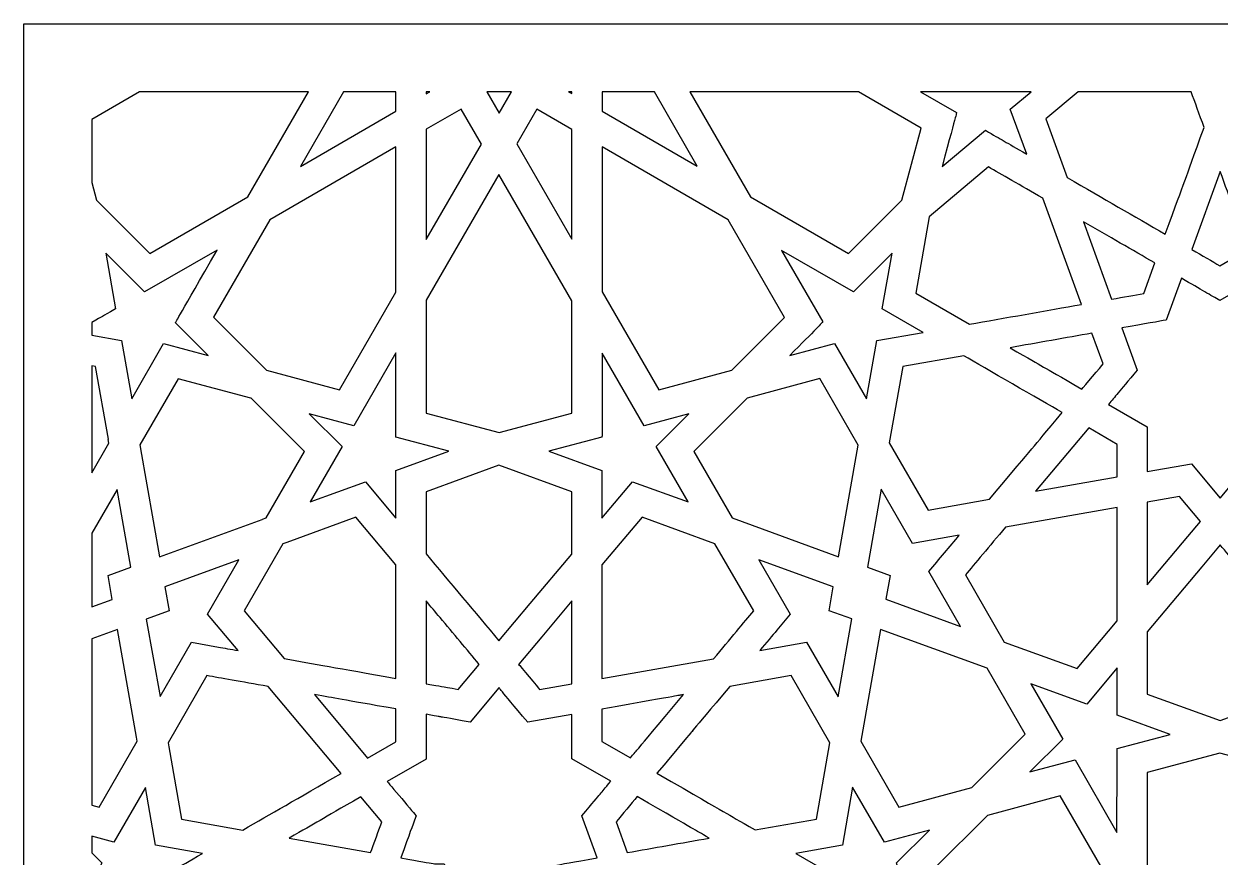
# Model space of a CAD drawing. Header units: millimetres. Extents: x -64 to 64, y -64 to 64.
# Drawn here: x -63.5 to 0, y 19.3 to 63.5 of the extents above; entities that cross this region are included whole.
import ezdxf

# ---------------------------------------------------------------- set-up
doc = ezdxf.new("R2010")
doc.units = ezdxf.units.MM
doc.header["$MEASUREMENT"] = 0
doc.layers.add('layer 1', color=7, linetype='Continuous')

msp = doc.modelspace()

# ---------------------------------------------------------------- linework, layer by layer
at = {"layer": 'layer 1', "color": 250}
for points, knots in [([(-63.5, 63.5), (-63.5, 63.5), (-63.5, -63.5), (-63.5, -63.5), (-63.5, -63.5), (-63.5, -63.5), (63.5, -63.5), (63.5, -63.5), (63.5, -63.5), (63.5, -63.5), (63.5, 63.5), (63.5, 63.5), (63.5, 63.5), (63.5, 63.5), (-63.5, 63.5), (-63.5, 63.5)], [0, 0, 0, 0, 0.2, 0.2, 0.2, 0.2, 0.4, 0.4, 0.4, 0.4, 0.6, 0.6, 0.6, 0.6, 1, 1, 1, 1]), ([(-59.9004, 58.4369), (-59.9004, 58.4369), (-57.3657, 59.9003), (-57.3657, 59.9003), (-57.3657, 59.9003), (-57.3657, 59.9003), (-48.3989, 59.9003), (-48.3989, 59.9003), (-48.3989, 59.9003), (-48.3989, 59.9003), (-51.6166, 54.3267), (-51.6166, 54.3267), (-51.6166, 54.3267), (-51.6166, 54.3267), (-56.8222, 51.3214), (-56.8222, 51.3214), (-56.8222, 51.3214), (-56.8222, 51.3214), (-59.6524, 54.1532), (-59.6524, 54.1532), (-59.6524, 54.1532), (-59.6524, 54.1532), (-59.9004, 55.0781), (-59.9004, 55.0781), (-59.9004, 55.0781), (-59.9004, 55.0781), (-59.9004, 58.4369), (-59.9004, 58.4369)], [0, 0, 0, 0, 0.125, 0.125, 0.125, 0.125, 0.25, 0.25, 0.25, 0.25, 0.375, 0.375, 0.375, 0.375, 0.5, 0.5, 0.5, 0.5, 0.625, 0.625, 0.625, 0.625, 0.75, 0.75, 0.75, 0.75, 1, 1, 1, 1]), ([(-43.7569, 59.9003), (-43.7569, 59.9003), (-43.7569, 58.8641), (-43.7569, 58.8641), (-43.7569, 58.8641), (-43.7569, 58.8641), (-48.8229, 55.9396), (-48.8229, 55.9396), (-48.8229, 55.9396), (-48.8229, 55.9396), (-46.5362, 59.9003), (-46.5362, 59.9003), (-46.5362, 59.9003), (-46.5362, 59.9003), (-43.7569, 59.9003), (-43.7569, 59.9003)], [0, 0, 0, 0, 0.2, 0.2, 0.2, 0.2, 0.4, 0.4, 0.4, 0.4, 0.6, 0.6, 0.6, 0.6, 1, 1, 1, 1]), ([(-41.9613, 59.9003), (-41.9613, 59.9003), (-42.1455, 59.7941), (-42.1455, 59.7941), (-42.1455, 59.7941), (-42.1455, 59.7941), (-42.1455, 59.9003), (-42.1455, 59.9003), (-42.1455, 59.9003), (-42.1455, 59.9003), (-41.9613, 59.9003), (-41.9613, 59.9003)], [0, 0, 0, 0, 0.25, 0.25, 0.25, 0.25, 0.5, 0.5, 0.5, 0.5, 1, 1, 1, 1]), ([(-37.6192, 59.9003), (-37.6192, 59.9003), (-38.2783, 58.759), (-38.2783, 58.759), (-38.2783, 58.759), (-38.2783, 58.759), (-38.9373, 59.9003), (-38.9373, 59.9003), (-38.9373, 59.9003), (-38.9373, 59.9003), (-37.6192, 59.9003), (-37.6192, 59.9003)], [0, 0, 0, 0, 0.25, 0.25, 0.25, 0.25, 0.5, 0.5, 0.5, 0.5, 1, 1, 1, 1]), ([(-34.422, 59.9003), (-34.422, 59.9003), (-34.422, 59.8004), (-34.422, 59.8004), (-34.422, 59.8004), (-34.422, 59.8004), (-34.5954, 59.9003), (-34.5954, 59.9003), (-34.5954, 59.9003), (-34.5954, 59.9003), (-34.422, 59.9003), (-34.422, 59.9003)], [0, 0, 0, 0, 0.25, 0.25, 0.25, 0.25, 0.5, 0.5, 0.5, 0.5, 1, 1, 1, 1]), ([(-30.0426, 59.9003), (-30.0426, 59.9003), (-27.7671, 55.9587), (-27.7671, 55.9587), (-27.7671, 55.9587), (-27.7671, 55.9587), (-32.8107, 58.8705), (-32.8107, 58.8705), (-32.8107, 58.8705), (-32.8107, 58.8705), (-32.8107, 59.9003), (-32.8107, 59.9003), (-32.8107, 59.9003), (-32.8107, 59.9003), (-30.0426, 59.9003), (-30.0426, 59.9003)], [0, 0, 0, 0, 0.2, 0.2, 0.2, 0.2, 0.4, 0.4, 0.4, 0.4, 0.6, 0.6, 0.6, 0.6, 1, 1, 1, 1]), ([(-19.213, 59.9003), (-19.213, 59.9003), (-15.8792, 57.9759), (-15.8792, 57.9759), (-15.8792, 57.9759), (-15.8792, 57.9759), (-16.9044, 54.1532), (-16.9044, 54.1532), (-16.9044, 54.1532), (-16.9044, 54.1532), (-19.7344, 51.3218), (-19.7344, 51.3218), (-19.7344, 51.3218), (-19.7344, 51.3218), (-24.94, 54.3267), (-24.94, 54.3267), (-24.94, 54.3267), (-24.94, 54.3267), (-28.1577, 59.9003), (-28.1577, 59.9003), (-28.1577, 59.9003), (-28.1577, 59.9003), (-19.213, 59.9003), (-19.213, 59.9003)], [0, 0, 0, 0, 0.1428571, 0.1428571, 0.1428571, 0.1428571, 0.2857143, 0.2857143, 0.2857143, 0.2857143, 0.4285714, 0.4285714, 0.4285714, 0.4285714, 0.5714286, 0.5714286, 0.5714286, 0.5714286, 0.7142857, 0.7142857, 0.7142857, 0.7142857, 1, 1, 1, 1]), ([(-10.0464, 59.9003), (-10.0464, 59.9003), (-11.152, 58.9725), (-11.152, 58.9725), (-11.152, 58.9725), (-11.152, 58.9725), (-10.2842, 56.5887), (-10.2842, 56.5887), (-10.2842, 56.5887), (-11.4554, 57.2643), (-11.5739, 57.3334), (-12.4777, 57.8549), (-12.4777, 57.8549), (-12.4777, 57.8549), (-14.7694, 55.9329), (-14.7694, 55.9329), (-14.7694, 55.9329), (-13.9347, 59.0441), (-14.0183, 58.7357), (-14.0032, 58.7922), (-14.0032, 58.7922), (-14.0032, 58.7922), (-15.9226, 59.9003), (-15.9226, 59.9003), (-15.9226, 59.9003), (-15.9226, 59.9003), (-10.0464, 59.9003), (-10.0464, 59.9003)], [0, 0, 0, 0, 0.125, 0.125, 0.125, 0.125, 0.25, 0.25, 0.25, 0.25, 0.375, 0.375, 0.375, 0.375, 0.5, 0.5, 0.5, 0.5, 0.625, 0.625, 0.625, 0.625, 0.75, 0.75, 0.75, 0.75, 1, 1, 1, 1]), ([(-1.5554, 59.9003), (-1.3525, 59.3429), (-1.119, 58.7029), (-0.8657, 58.008), (-0.8657, 58.008), (-2.0348, 54.7945), (-1.754, 55.566), (-2.9273, 52.3427), (-2.9273, 52.3427), (-2.9273, 52.3427), (-2.9273, 52.3427), (-2.9273, 52.3427), (-2.9273, 52.3427), (-2.9273, 52.3427), (-2.9277, 52.342), (-2.9277, 52.342), (-2.9277, 52.342), (-4.6246, 53.3217), (-6.1602, 54.2082), (-8.1291, 55.3455), (-8.1291, 55.3455), (-8.1291, 55.3455), (-8.1291, 55.3459), (-8.1291, 55.3459), (-8.1291, 55.3459), (-8.1291, 55.3459), (-9.2657, 58.4673), (-9.2657, 58.4673), (-9.2657, 58.4673), (-9.2657, 58.4673), (-7.5579, 59.9003), (-7.5579, 59.9003), (-7.5579, 59.9003), (-7.5579, 59.9003), (-1.5554, 59.9003), (-1.5554, 59.9003)], [0, 0, 0, 0, 0.1, 0.1, 0.1, 0.1, 0.2, 0.2, 0.2, 0.2, 0.3, 0.3, 0.3, 0.3, 0.4, 0.4, 0.4, 0.4, 0.5, 0.5, 0.5, 0.5, 0.6, 0.6, 0.6, 0.6, 0.7, 0.7, 0.7, 0.7, 0.8, 0.8, 0.8, 0.8, 1, 1, 1, 1]), ([(-39.2209, 57.1264), (-39.2209, 57.1264), (-42.1455, 52.0605), (-42.1455, 52.0605), (-42.1455, 52.0605), (-42.1455, 52.0605), (-42.1455, 57.9078), (-42.1455, 57.9078), (-42.1455, 57.9078), (-42.1455, 57.9078), (-40.2903, 58.9781), (-40.2903, 58.9781), (-40.2903, 58.9781), (-40.2903, 58.9781), (-39.2209, 57.1264), (-39.2209, 57.1264)], [0, 0, 0, 0, 0.2, 0.2, 0.2, 0.2, 0.4, 0.4, 0.4, 0.4, 0.6, 0.6, 0.6, 0.6, 1, 1, 1, 1]), ([(-36.2887, 58.9781), (-36.2887, 58.9781), (-34.422, 57.9011), (-34.422, 57.9011), (-34.422, 57.9011), (-34.422, 57.9011), (-34.422, 52.0795), (-34.422, 52.0795), (-34.422, 52.0795), (-34.422, 52.0795), (-37.3469, 57.1458), (-37.3469, 57.1458), (-37.3469, 57.1458), (-37.3469, 57.1458), (-36.2887, 58.9781), (-36.2887, 58.9781)], [0, 0, 0, 0, 0.2, 0.2, 0.2, 0.2, 0.4, 0.4, 0.4, 0.4, 0.6, 0.6, 0.6, 0.6, 1, 1, 1, 1]), ([(-43.7569, 49.2693), (-43.7569, 49.2693), (-46.7513, 44.0824), (-46.7513, 44.0824), (-46.7513, 44.0824), (-46.7513, 44.0824), (-50.6185, 45.1192), (-50.6185, 45.1192), (-50.6185, 45.1192), (-50.6185, 45.1192), (-53.441, 47.9404), (-53.441, 47.9404), (-53.441, 47.9404), (-53.441, 47.9404), (-50.4566, 53.1096), (-50.4566, 53.1096), (-50.4566, 53.1096), (-50.4566, 53.1096), (-43.7569, 56.9775), (-43.7569, 56.9775), (-43.7569, 56.9775), (-43.7569, 56.9775), (-43.7569, 49.2693), (-43.7569, 49.2693)], [0, 0, 0, 0, 0.1428571, 0.1428571, 0.1428571, 0.1428571, 0.2857143, 0.2857143, 0.2857143, 0.2857143, 0.4285714, 0.4285714, 0.4285714, 0.4285714, 0.5714286, 0.5714286, 0.5714286, 0.5714286, 0.7142857, 0.7142857, 0.7142857, 0.7142857, 1, 1, 1, 1]), ([(-23.1299, 47.9263), (-23.1299, 47.9263), (-25.938, 45.1192), (-25.938, 45.1192), (-25.938, 45.1192), (-25.938, 45.1192), (-29.8052, 44.0824), (-29.8052, 44.0824), (-29.8052, 44.0824), (-29.8052, 44.0824), (-32.8107, 49.2883), (-32.8107, 49.2883), (-32.8107, 49.2883), (-32.8107, 49.2883), (-32.8107, 56.9708), (-32.8107, 56.9708), (-32.8107, 56.9708), (-32.8107, 56.9708), (-26.1225, 53.1096), (-26.1225, 53.1096), (-26.1225, 53.1096), (-26.1225, 53.1096), (-23.1299, 47.9263), (-23.1299, 47.9263)], [0, 0, 0, 0, 0.1428571, 0.1428571, 0.1428571, 0.1428571, 0.2857143, 0.2857143, 0.2857143, 0.2857143, 0.4285714, 0.4285714, 0.4285714, 0.4285714, 0.5714286, 0.5714286, 0.5714286, 0.5714286, 0.7142857, 0.7142857, 0.7142857, 0.7142857, 1, 1, 1, 1]), ([(-13.3227, 47.5657), (-13.3227, 47.5657), (-13.323, 47.5657), (-13.323, 47.5657), (-13.323, 47.5657), (-13.323, 47.5657), (-16.1752, 49.2118), (-16.1752, 49.2118), (-16.1752, 49.2118), (-16.1752, 49.2118), (-15.4608, 53.2649), (-15.4608, 53.2649), (-15.4608, 53.2649), (-15.4608, 53.2649), (-12.3077, 55.9096), (-12.3077, 55.9096), (-12.3077, 55.9096), (-11.6445, 55.5265), (-10.62, 54.9353), (-9.4333, 54.2509), (-9.4333, 54.2509), (-9.4333, 54.2509), (-7.3812, 48.6131), (-7.3812, 48.6131), (-7.3812, 48.6131), (-9.156, 48.2992), (-11.5715, 47.8741), (-13.3227, 47.5657)], [0, 0, 0, 0, 0.125, 0.125, 0.125, 0.125, 0.25, 0.25, 0.25, 0.25, 0.375, 0.375, 0.375, 0.375, 0.5, 0.5, 0.5, 0.5, 0.625, 0.625, 0.625, 0.625, 0.75, 0.75, 0.75, 0.75, 1, 1, 1, 1]), ([(-42.1455, 48.8336), (-42.1455, 48.8336), (-38.2895, 55.5131), (-38.2895, 55.5131), (-38.2895, 55.5131), (-38.2895, 55.5131), (-34.422, 48.8139), (-34.422, 48.8139), (-34.422, 48.8139), (-34.422, 48.8139), (-34.422, 42.8456), (-34.422, 42.8456), (-34.422, 42.8456), (-34.422, 42.8456), (-38.2783, 41.813), (-38.2783, 41.813), (-38.2783, 41.813), (-38.2783, 41.813), (-42.1455, 42.8484), (-42.1455, 42.8484), (-42.1455, 42.8484), (-42.1455, 42.8484), (-42.1455, 48.8336), (-42.1455, 48.8336)], [0, 0, 0, 0, 0.1428571, 0.1428571, 0.1428571, 0.1428571, 0.2857143, 0.2857143, 0.2857143, 0.2857143, 0.4285714, 0.4285714, 0.4285714, 0.4285714, 0.5714286, 0.5714286, 0.5714286, 0.5714286, 0.7142857, 0.7142857, 0.7142857, 0.7142857, 1, 1, 1, 1]), ([(-1.5208, 51.5295), (-1.5208, 51.5295), (-0.0145, 55.6683), (-0.0145, 55.6683), (-0.0145, 55.6683), (0.5101, 54.2262), (0.9553, 53.0038), (1.488, 51.5401), (1.488, 51.5401), (1.488, 51.5401), (-0.0265, 50.6663), (-0.0265, 50.6663), (-0.0265, 50.6663), (-0.4516, 50.9118), (-0.9585, 51.2046), (-1.5208, 51.5295)], [0, 0, 0, 0, 0.2, 0.2, 0.2, 0.2, 0.4, 0.4, 0.4, 0.4, 0.6, 0.6, 0.6, 0.6, 1, 1, 1, 1]), ([(-4.0718, 49.1963), (-4.5572, 49.1105), (-5.1371, 49.0082), (-5.781, 48.8954), (-5.781, 48.8954), (-5.781, 48.8954), (-5.7813, 48.8961), (-5.7813, 48.8961), (-5.7813, 48.8961), (-5.7813, 48.8961), (-5.7813, 48.8961), (-5.7813, 48.8961), (-5.7813, 48.8961), (-5.7813, 48.8961), (-7.2775, 53.0059), (-7.2775, 53.0059), (-7.2775, 53.0059), (-5.9006, 52.2111), (-4.6881, 51.5108), (-3.483, 50.8152), (-3.483, 50.8152), (-3.483, 50.8152), (-4.0718, 49.1963), (-4.0718, 49.1963)], [0, 0, 0, 0, 0.1428571, 0.1428571, 0.1428571, 0.1428571, 0.2857143, 0.2857143, 0.2857143, 0.2857143, 0.4285714, 0.4285714, 0.4285714, 0.4285714, 0.5714286, 0.5714286, 0.5714286, 0.5714286, 0.7142857, 0.7142857, 0.7142857, 0.7142857, 1, 1, 1, 1]), ([(-59.9004, 47.6546), (-59.2323, 48.0402), (-59.4851, 47.8945), (-58.6336, 48.3866), (-58.6336, 48.3866), (-58.6336, 48.3866), (-59.1527, 51.333), (-59.1527, 51.333), (-59.1527, 51.333), (-59.1527, 51.333), (-57.0969, 49.276), (-57.0969, 49.276), (-57.0969, 49.276), (-57.0969, 49.276), (-53.2504, 51.4967), (-53.2504, 51.4967), (-53.2504, 51.4967), (-55.207, 48.0956), (-55.4495, 47.6606), (-55.4612, 47.6402), (-55.4612, 47.6402), (-55.4612, 47.6402), (-53.7229, 45.9031), (-53.7229, 45.9031), (-53.7229, 45.9031), (-53.7229, 45.9031), (-56.0856, 46.5367), (-56.0856, 46.5367), (-56.0856, 46.5367), (-56.0856, 46.5367), (-57.7734, 43.6136), (-57.7734, 43.6136), (-57.7734, 43.6136), (-57.7734, 43.6136), (-58.3182, 46.6979), (-58.3182, 46.6979), (-58.3182, 46.6979), (-58.3182, 46.6979), (-59.9004, 46.9769), (-59.9004, 46.9769), (-59.9004, 46.9769), (-59.9004, 46.9769), (-59.9004, 47.6546), (-59.9004, 47.6546)], [0, 0, 0, 0, 0.0833333, 0.0833333, 0.0833333, 0.0833333, 0.1666667, 0.1666667, 0.1666667, 0.1666667, 0.25, 0.25, 0.25, 0.25, 0.3333333, 0.3333333, 0.3333333, 0.3333333, 0.4166667, 0.4166667, 0.4166667, 0.4166667, 0.5, 0.5, 0.5, 0.5, 0.5833333, 0.5833333, 0.5833333, 0.5833333, 0.6666667, 0.6666667, 0.6666667, 0.6666667, 0.75, 0.75, 0.75, 0.75, 0.8333333, 0.8333333, 0.8333333, 0.8333333, 1, 1, 1, 1]), ([(-15.7738, 47.1329), (-15.7738, 47.1329), (-18.2383, 46.6983), (-18.2383, 46.6983), (-18.2383, 46.6983), (-18.2383, 46.6983), (-18.7854, 43.6009), (-18.7854, 43.6009), (-18.7854, 43.6009), (-18.7854, 43.6009), (-20.4819, 46.5395), (-20.4819, 46.5395), (-20.4819, 46.5395), (-20.4819, 46.5395), (-22.8565, 45.9027), (-22.8565, 45.9027), (-22.8565, 45.9027), (-21.5096, 47.2592), (-21.1067, 47.6857), (-21.1063, 47.686), (-21.1063, 47.686), (-21.1063, 47.686), (-23.295, 51.4773), (-23.295, 51.4773), (-23.295, 51.4773), (-23.295, 51.4773), (-19.4818, 49.276), (-19.4818, 49.276), (-19.4818, 49.276), (-19.4818, 49.276), (-17.4258, 51.3334), (-17.4258, 51.3334), (-17.4258, 51.3334), (-17.4258, 51.3334), (-17.9451, 48.3859), (-17.9451, 48.3859), (-17.9451, 48.3859), (-17.9451, 48.3859), (-15.7738, 47.1329), (-15.7738, 47.1329)], [0, 0, 0, 0, 0.0909091, 0.0909091, 0.0909091, 0.0909091, 0.1818182, 0.1818182, 0.1818182, 0.1818182, 0.2727273, 0.2727273, 0.2727273, 0.2727273, 0.3636364, 0.3636364, 0.3636364, 0.3636364, 0.4545455, 0.4545455, 0.4545455, 0.4545455, 0.5454545, 0.5454545, 0.5454545, 0.5454545, 0.6363636, 0.6363636, 0.6363636, 0.6363636, 0.7272727, 0.7272727, 0.7272727, 0.7272727, 0.8181818, 0.8181818, 0.8181818, 0.8181818, 1, 1, 1, 1]), ([(-0.0261, 48.8199), (-0.0261, 48.8199), (2.0433, 50.0137), (2.0433, 50.0137), (2.0433, 50.0137), (2.044, 50.0122), (2.8868, 47.6906), (2.8875, 47.6892), (2.8875, 47.6892), (3.5302, 47.6451), (4.4115, 47.5086), (5.1968, 47.3689), (5.1968, 47.3689), (4.7075, 46.0262), (4.5935, 45.7122), (4.3836, 45.1351), (4.3836, 45.1351), (4.3836, 45.1351), (5.9094, 43.3162), (5.9094, 43.3162), (5.9094, 43.3162), (5.9094, 43.3162), (5.9094, 43.3158), (5.9094, 43.3158), (5.9094, 43.3158), (5.9094, 43.3158), (3.8534, 42.1277), (3.8534, 42.1277), (3.8534, 42.1277), (3.8534, 41.9213), (3.8534, 40.1846), (3.8534, 39.7503), (3.8534, 39.7503), (3.8534, 39.7503), (1.5141, 40.1648), (1.5141, 40.1648), (1.5141, 40.1648), (1.5141, 40.1648), (-0.0155, 38.3431), (-0.0155, 38.3431), (-0.0155, 38.3431), (-0.0155, 38.3431), (-1.5416, 40.1645), (-1.5416, 40.1645), (-1.5416, 40.1645), (-1.5416, 40.1645), (-3.8816, 39.7517), (-3.8816, 39.7517), (-3.8816, 39.7517), (-3.8816, 39.7517), (-3.8816, 42.1139), (-3.8816, 42.1139), (-3.8816, 42.1139), (-3.8816, 42.1139), (-5.9471, 43.3066), (-5.9471, 43.3066), (-5.9471, 43.3066), (-5.5577, 43.772), (-5.4635, 43.8838), (-4.414, 45.1351), (-4.414, 45.1351), (-4.414, 45.1351), (-5.2261, 47.3685), (-5.2261, 47.3685), (-5.2261, 47.3685), (-3.9949, 47.5844), (-3.2364, 47.7195), (-2.8836, 47.782), (-2.8836, 47.782), (-2.8836, 47.782), (-2.0761, 50.0027), (-2.0761, 50.0027), (-2.0761, 50.0027), (-0.992, 49.3762), (-0.5253, 49.1074), (-0.0261, 48.8199)], [0, 0, 0, 0, 0.05, 0.05, 0.05, 0.05, 0.1, 0.1, 0.1, 0.1, 0.15, 0.15, 0.15, 0.15, 0.2, 0.2, 0.2, 0.2, 0.25, 0.25, 0.25, 0.25, 0.3, 0.3, 0.3, 0.3, 0.35, 0.35, 0.35, 0.35, 0.4, 0.4, 0.4, 0.4, 0.45, 0.45, 0.45, 0.45, 0.5, 0.5, 0.5, 0.5, 0.55, 0.55, 0.55, 0.55, 0.6, 0.6, 0.6, 0.6, 0.65, 0.65, 0.65, 0.65, 0.7, 0.7, 0.7, 0.7, 0.75, 0.75, 0.75, 0.75, 0.8, 0.8, 0.8, 0.8, 0.85, 0.85, 0.85, 0.85, 0.9, 0.9, 0.9, 0.9, 1, 1, 1, 1]), ([(-6.8259, 47.0863), (-6.8259, 47.0863), (-6.2329, 45.4558), (-6.2329, 45.4558), (-6.2329, 45.4558), (-6.3105, 45.3648), (-7.2644, 44.2253), (-7.3537, 44.1187), (-7.3537, 44.1187), (-9.8404, 45.5545), (-9.0219, 45.0818), (-11.1672, 46.3208), (-11.1672, 46.3208), (-9.7049, 46.5783), (-8.1862, 46.8461), (-6.8259, 47.0863)], [0, 0, 0, 0, 0.2, 0.2, 0.2, 0.2, 0.4, 0.4, 0.4, 0.4, 0.6, 0.6, 0.6, 0.6, 1, 1, 1, 1]), ([(-40.9423, 40.8213), (-40.9423, 40.8213), (-43.7578, 39.7958), (-43.7578, 39.7958), (-43.7578, 39.7958), (-43.7578, 39.4829), (-43.7578, 37.5959), (-43.7578, 37.2801), (-43.7578, 37.2801), (-43.7578, 37.2801), (-45.3745, 39.2074), (-45.3745, 39.2074), (-45.3745, 39.2074), (-45.3745, 39.2074), (-48.3064, 38.1413), (-48.3064, 38.1413), (-48.3064, 38.1413), (-48.3064, 38.1413), (-46.6159, 41.0693), (-46.6159, 41.0693), (-46.6159, 41.0693), (-46.6159, 41.0693), (-48.3541, 42.8071), (-48.3541, 42.8071), (-48.3541, 42.8071), (-48.3541, 42.8071), (-45.9905, 42.1732), (-45.9905, 42.1732), (-45.9905, 42.1732), (-45.9905, 42.1732), (-43.7569, 46.0424), (-43.7569, 46.0424), (-43.7569, 46.0424), (-43.7569, 46.0424), (-43.7569, 41.5752), (-43.7569, 41.5752), (-43.7569, 41.5752), (-43.7569, 41.5752), (-40.9423, 40.8213), (-40.9423, 40.8213)], [0, 0, 0, 0, 0.0909091, 0.0909091, 0.0909091, 0.0909091, 0.1818182, 0.1818182, 0.1818182, 0.1818182, 0.2727273, 0.2727273, 0.2727273, 0.2727273, 0.3636364, 0.3636364, 0.3636364, 0.3636364, 0.4545455, 0.4545455, 0.4545455, 0.4545455, 0.5454545, 0.5454545, 0.5454545, 0.5454545, 0.6363636, 0.6363636, 0.6363636, 0.6363636, 0.7272727, 0.7272727, 0.7272727, 0.7272727, 0.8181818, 0.8181818, 0.8181818, 0.8181818, 1, 1, 1, 1]), ([(-32.8223, 41.6175), (-32.8223, 41.6175), (-32.8107, 41.6207), (-32.8107, 41.6207), (-32.8107, 41.6207), (-32.8107, 41.6207), (-32.8107, 46.023), (-32.8107, 46.023), (-32.8107, 46.023), (-32.8107, 46.023), (-30.588, 42.1732), (-30.588, 42.1732), (-30.588, 42.1732), (-30.588, 42.1732), (-28.2134, 42.8099), (-28.2134, 42.8099), (-28.2134, 42.8099), (-28.2134, 42.8099), (-29.9518, 41.0722), (-29.9518, 41.0722), (-29.9518, 41.0722), (-29.9518, 41.0722), (-28.2564, 38.1353), (-28.2564, 38.1353), (-28.2564, 38.1353), (-28.2564, 38.1353), (-31.2041, 39.2074), (-31.2041, 39.2074), (-31.2041, 39.2074), (-31.2041, 39.2074), (-32.8229, 37.278), (-32.8229, 37.278), (-32.8229, 37.278), (-32.8229, 37.278), (-32.8229, 39.7962), (-32.8229, 39.7962), (-32.8229, 39.7962), (-32.8229, 39.7962), (-35.6376, 40.8213), (-35.6376, 40.8213), (-35.6376, 40.8213), (-35.6376, 40.8213), (-32.8223, 41.5752), (-32.8223, 41.5752), (-32.8223, 41.5752), (-32.8223, 41.5752), (-32.8223, 41.6175), (-32.8223, 41.6175)], [0, 0, 0, 0, 0.0769231, 0.0769231, 0.0769231, 0.0769231, 0.1538462, 0.1538462, 0.1538462, 0.1538462, 0.2307692, 0.2307692, 0.2307692, 0.2307692, 0.3076923, 0.3076923, 0.3076923, 0.3076923, 0.3846154, 0.3846154, 0.3846154, 0.3846154, 0.4615385, 0.4615385, 0.4615385, 0.4615385, 0.5384615, 0.5384615, 0.5384615, 0.5384615, 0.6153846, 0.6153846, 0.6153846, 0.6153846, 0.6923077, 0.6923077, 0.6923077, 0.6923077, 0.7692308, 0.7692308, 0.7692308, 0.7692308, 0.8461538, 0.8461538, 0.8461538, 0.8461538, 1, 1, 1, 1]), ([(-12.2608, 38.2736), (-12.2608, 38.2736), (-15.5138, 37.6996), (-15.5138, 37.6996), (-15.5138, 37.6996), (-15.5138, 37.6996), (-17.5736, 41.2637), (-17.5736, 41.2637), (-17.5736, 41.2637), (-17.5736, 41.2637), (-16.8578, 45.3171), (-16.8578, 45.3171), (-16.8578, 45.3171), (-16.8578, 45.3171), (-13.6183, 45.889), (-13.6183, 45.889), (-13.6183, 45.889), (-12.4975, 45.2416), (-9.5956, 43.5659), (-8.3972, 42.8738), (-8.3972, 42.8738), (-10.2471, 40.671), (-9.5772, 41.4687), (-12.2608, 38.2736)], [0, 0, 0, 0, 0.1428571, 0.1428571, 0.1428571, 0.1428571, 0.2857143, 0.2857143, 0.2857143, 0.2857143, 0.4285714, 0.4285714, 0.4285714, 0.4285714, 0.5714286, 0.5714286, 0.5714286, 0.5714286, 0.7142857, 0.7142857, 0.7142857, 0.7142857, 1, 1, 1, 1]), ([(-59.9004, 45.3524), (-59.9004, 45.3524), (-59.6988, 45.3168), (-59.6988, 45.3168), (-59.6988, 45.3168), (-59.6988, 45.3168), (-59.0174, 41.4588), (-59.0174, 41.4588), (-59.0174, 41.4588), (-59.0174, 41.4588), (-59.0238, 41.4475), (-59.0238, 41.4475), (-59.0238, 41.4475), (-59.0238, 41.4475), (-58.9896, 41.2524), (-58.9896, 41.2524), (-58.9896, 41.2524), (-58.9896, 41.2524), (-59.9004, 39.6762), (-59.9004, 39.6762), (-59.9004, 39.6762), (-59.9004, 39.6762), (-59.9004, 45.3524), (-59.9004, 45.3524)], [0, 0, 0, 0, 0.1428571, 0.1428571, 0.1428571, 0.1428571, 0.2857143, 0.2857143, 0.2857143, 0.2857143, 0.4285714, 0.4285714, 0.4285714, 0.4285714, 0.5714286, 0.5714286, 0.5714286, 0.5714286, 0.7142857, 0.7142857, 0.7142857, 0.7142857, 1, 1, 1, 1]), ([(-57.3406, 41.1632), (-57.3406, 41.1632), (-55.314, 44.6737), (-55.314, 44.6737), (-55.314, 44.6737), (-55.314, 44.6737), (-51.4581, 43.6397), (-51.4581, 43.6397), (-51.4581, 43.6397), (-51.4581, 43.6397), (-51.458, 43.6393), (-51.458, 43.6393), (-51.458, 43.6393), (-51.458, 43.6393), (-51.4466, 43.6365), (-51.4466, 43.6365), (-51.4466, 43.6365), (-51.4466, 43.6365), (-48.6152, 40.8062), (-48.6152, 40.8062), (-48.6152, 40.8062), (-48.6152, 40.8062), (-50.6446, 37.2911), (-50.6446, 37.2911), (-50.6446, 37.2911), (-50.6446, 37.2911), (-50.8445, 37.2184), (-50.8445, 37.2184), (-50.8445, 37.2184), (-50.8445, 37.2184), (-50.8484, 37.2114), (-50.8484, 37.2114), (-50.8484, 37.2114), (-50.8484, 37.2114), (-56.3029, 35.2256), (-56.3029, 35.2256), (-56.3029, 35.2256), (-56.3029, 35.2256), (-57.3127, 40.9568), (-57.3127, 40.9568), (-57.3127, 40.9568), (-57.3127, 40.9568), (-57.3061, 40.9681), (-57.3061, 40.9681), (-57.3061, 40.9681), (-57.3061, 40.9681), (-57.3406, 41.1632), (-57.3406, 41.1632)], [0, 0, 0, 0, 0.0769231, 0.0769231, 0.0769231, 0.0769231, 0.1538462, 0.1538462, 0.1538462, 0.1538462, 0.2307692, 0.2307692, 0.2307692, 0.2307692, 0.3076923, 0.3076923, 0.3076923, 0.3076923, 0.3846154, 0.3846154, 0.3846154, 0.3846154, 0.4615385, 0.4615385, 0.4615385, 0.4615385, 0.5384615, 0.5384615, 0.5384615, 0.5384615, 0.6153846, 0.6153846, 0.6153846, 0.6153846, 0.6923077, 0.6923077, 0.6923077, 0.6923077, 0.7692308, 0.7692308, 0.7692308, 0.7692308, 0.8461538, 0.8461538, 0.8461538, 0.8461538, 1, 1, 1, 1]), ([(-20.265, 35.2287), (-20.265, 35.2287), (-25.9193, 37.2872), (-25.9193, 37.2872), (-25.9193, 37.2872), (-25.9193, 37.2872), (-27.9523, 40.809), (-27.9523, 40.809), (-27.9523, 40.809), (-27.9523, 40.809), (-25.121, 43.6393), (-25.121, 43.6393), (-25.121, 43.6393), (-25.121, 43.6393), (-21.2538, 44.6761), (-21.2538, 44.6761), (-21.2538, 44.6761), (-21.2538, 44.6761), (-19.2207, 41.1547), (-19.2207, 41.1547), (-19.2207, 41.1547), (-19.2207, 41.1547), (-20.265, 35.2287), (-20.265, 35.2287)], [0, 0, 0, 0, 0.1428571, 0.1428571, 0.1428571, 0.1428571, 0.2857143, 0.2857143, 0.2857143, 0.2857143, 0.4285714, 0.4285714, 0.4285714, 0.4285714, 0.5714286, 0.5714286, 0.5714286, 0.5714286, 0.7142857, 0.7142857, 0.7142857, 0.7142857, 1, 1, 1, 1]), ([(-5.4815, 39.4695), (-5.4815, 39.4695), (-9.8079, 38.7064), (-9.8079, 38.7064), (-9.8079, 38.7064), (-9.8079, 38.7064), (-6.9899, 42.0613), (-6.9899, 42.0613), (-6.9899, 42.0613), (-6.9899, 42.0613), (-6.9889, 42.0606), (-6.9889, 42.0606), (-6.9889, 42.0606), (-6.9889, 42.0606), (-6.9889, 42.0606), (-6.9889, 42.0606), (-6.9889, 42.0606), (-6.9889, 42.0606), (-5.4815, 41.19), (-5.4815, 41.19), (-5.4815, 41.19), (-5.4815, 41.19), (-5.4815, 39.4695), (-5.4815, 39.4695)], [0, 0, 0, 0, 0.1428571, 0.1428571, 0.1428571, 0.1428571, 0.2857143, 0.2857143, 0.2857143, 0.2857143, 0.4285714, 0.4285714, 0.4285714, 0.4285714, 0.5714286, 0.5714286, 0.5714286, 0.5714286, 0.7142857, 0.7142857, 0.7142857, 0.7142857, 1, 1, 1, 1]), ([(-36.6324, 32.7367), (-36.6324, 32.7367), (-38.2889, 30.7615), (-38.2889, 30.7615), (-38.2889, 30.7615), (-39.5252, 32.2333), (-40.932, 33.9115), (-42.158, 35.3734), (-42.158, 35.3734), (-42.158, 35.3734), (-42.158, 38.6761), (-42.158, 38.6761), (-42.158, 38.6761), (-42.158, 38.6761), (-38.2904, 40.0847), (-38.2904, 40.0847), (-38.2904, 40.0847), (-38.2904, 40.0847), (-34.4229, 38.6761), (-34.4229, 38.6761), (-34.4229, 38.6761), (-34.4229, 38.6761), (-34.4229, 35.3716), (-34.4229, 35.3716), (-34.4229, 35.3716), (-34.4229, 35.3716), (-36.6324, 32.7367), (-36.6324, 32.7367)], [0, 0, 0, 0, 0.125, 0.125, 0.125, 0.125, 0.25, 0.25, 0.25, 0.25, 0.375, 0.375, 0.375, 0.375, 0.5, 0.5, 0.5, 0.5, 0.625, 0.625, 0.625, 0.625, 0.75, 0.75, 0.75, 0.75, 1, 1, 1, 1]), ([(-59.9004, 36.479), (-59.9004, 36.479), (-58.5577, 38.8024), (-58.5577, 38.8024), (-58.5577, 38.8024), (-58.5577, 38.8024), (-57.8294, 34.6703), (-57.8294, 34.6703), (-57.8294, 34.6703), (-57.8294, 34.6703), (-59.0367, 34.2311), (-59.0367, 34.2311), (-59.0367, 34.2311), (-59.0367, 34.2311), (-58.8134, 32.9657), (-58.8134, 32.9657), (-58.8134, 32.9657), (-58.8134, 32.9657), (-59.9004, 32.5702), (-59.9004, 32.5702), (-59.9004, 32.5702), (-59.9004, 32.5702), (-59.9004, 36.479), (-59.9004, 36.479)], [0, 0, 0, 0, 0.1428571, 0.1428571, 0.1428571, 0.1428571, 0.2857143, 0.2857143, 0.2857143, 0.2857143, 0.4285714, 0.4285714, 0.4285714, 0.4285714, 0.5714286, 0.5714286, 0.5714286, 0.5714286, 0.7142857, 0.7142857, 0.7142857, 0.7142857, 1, 1, 1, 1]), ([(-16.3385, 35.9294), (-16.3385, 35.9294), (-13.8589, 36.3672), (-13.8589, 36.3672), (-13.8589, 36.3672), (-14.3549, 35.7755), (-14.9229, 35.0982), (-15.4771, 34.4385), (-15.4771, 34.4385), (-15.4771, 34.4385), (-13.8, 31.5299), (-13.8, 31.5299), (-13.8, 31.5299), (-13.8, 31.5299), (-17.7542, 32.9688), (-17.7542, 32.9688), (-17.7542, 32.9688), (-17.7542, 32.9688), (-17.5309, 34.2339), (-17.5309, 34.2339), (-17.5309, 34.2339), (-17.5309, 34.2339), (-18.7385, 34.6731), (-18.7385, 34.6731), (-18.7385, 34.6731), (-18.7385, 34.6731), (-18.0079, 38.8183), (-18.0079, 38.8183), (-18.0079, 38.8183), (-18.0079, 38.8183), (-16.3385, 35.9294), (-16.3385, 35.9294)], [0, 0, 0, 0, 0.1111111, 0.1111111, 0.1111111, 0.1111111, 0.2222222, 0.2222222, 0.2222222, 0.2222222, 0.3333333, 0.3333333, 0.3333333, 0.3333333, 0.4444444, 0.4444444, 0.4444444, 0.4444444, 0.5555556, 0.5555556, 0.5555556, 0.5555556, 0.6666667, 0.6666667, 0.6666667, 0.6666667, 0.7777778, 0.7777778, 0.7777778, 0.7777778, 1, 1, 1, 1]), ([(-1.0608, 37.0978), (-1.0608, 37.0978), (-1.7237, 36.3072), (-1.7237, 36.3072), (-1.7237, 36.3072), (-1.7237, 36.3072), (-3.8816, 33.734), (-3.8816, 33.734), (-3.8816, 33.734), (-3.8816, 33.734), (-3.8816, 38.1272), (-3.8816, 38.1272), (-3.8816, 38.1272), (-3.8816, 38.1272), (-2.1742, 38.4281), (-2.1742, 38.4281), (-2.1742, 38.4281), (-2.1742, 38.4281), (-1.0604, 37.0988), (-1.0604, 37.0988), (-1.0604, 37.0988), (-1.0604, 37.0988), (-1.0612, 37.0985), (-1.0612, 37.0985), (-1.0612, 37.0985), (-1.0612, 37.0985), (-1.0608, 37.0978), (-1.0608, 37.0978)], [0, 0, 0, 0, 0.125, 0.125, 0.125, 0.125, 0.25, 0.25, 0.25, 0.25, 0.375, 0.375, 0.375, 0.375, 0.5, 0.5, 0.5, 0.5, 0.625, 0.625, 0.625, 0.625, 0.75, 0.75, 0.75, 0.75, 1, 1, 1, 1]), ([(-11.4755, 30.7012), (-11.4755, 30.7012), (-13.5318, 34.2674), (-13.5318, 34.2674), (-13.5318, 34.2674), (-13.0415, 34.8516), (-12.2851, 35.7533), (-11.4088, 36.7993), (-11.4088, 36.7993), (-11.4088, 36.7993), (-5.4815, 37.8449), (-5.4815, 37.8449), (-5.4815, 37.8449), (-5.4815, 37.8449), (-5.4815, 31.8266), (-5.4815, 31.8266), (-5.4815, 31.8266), (-5.4815, 31.8266), (-7.6062, 29.2943), (-7.6062, 29.2943), (-7.6062, 29.2943), (-7.6062, 29.2943), (-11.4755, 30.7012), (-11.4755, 30.7012)], [0, 0, 0, 0, 0.1428571, 0.1428571, 0.1428571, 0.1428571, 0.2857143, 0.2857143, 0.2857143, 0.2857143, 0.4285714, 0.4285714, 0.4285714, 0.4285714, 0.5714286, 0.5714286, 0.5714286, 0.5714286, 0.7142857, 0.7142857, 0.7142857, 0.7142857, 1, 1, 1, 1]), ([(-43.7578, 28.7729), (-46.8814, 29.3236), (-48.1096, 29.5395), (-49.6831, 29.8182), (-49.6831, 29.8182), (-49.6831, 29.8182), (-51.8061, 32.3483), (-51.8061, 32.3483), (-51.8061, 32.3483), (-51.8061, 32.3483), (-49.7535, 35.9075), (-49.7535, 35.9075), (-49.7535, 35.9075), (-49.7535, 35.9075), (-49.5541, 35.9802), (-49.5541, 35.9802), (-49.5541, 35.9802), (-49.5541, 35.9802), (-49.5502, 35.9869), (-49.5502, 35.9869), (-49.5502, 35.9869), (-49.5502, 35.9869), (-45.8804, 37.3211), (-45.8804, 37.3211), (-45.8804, 37.3211), (-45.8804, 37.3211), (-43.7578, 34.7913), (-43.7578, 34.7913), (-43.7578, 34.7913), (-43.7578, 34.0378), (-43.7578, 29.5261), (-43.7578, 28.7729)], [0, 0, 0, 0, 0.1111111, 0.1111111, 0.1111111, 0.1111111, 0.2222222, 0.2222222, 0.2222222, 0.2222222, 0.3333333, 0.3333333, 0.3333333, 0.3333333, 0.4444444, 0.4444444, 0.4444444, 0.4444444, 0.5555556, 0.5555556, 0.5555556, 0.5555556, 0.6666667, 0.6666667, 0.6666667, 0.6666667, 0.7777778, 0.7777778, 0.7777778, 0.7777778, 1, 1, 1, 1]), ([(-26.8291, 35.9142), (-26.8291, 35.9142), (-24.7728, 32.3483), (-24.7728, 32.3483), (-24.7728, 32.3483), (-25.2631, 31.7638), (-26.0195, 30.8624), (-26.8958, 29.8164), (-26.8958, 29.8164), (-26.8958, 29.8164), (-32.8229, 28.7708), (-32.8229, 28.7708), (-32.8229, 28.7708), (-32.8229, 28.7708), (-32.8229, 34.7895), (-32.8229, 34.7895), (-32.8229, 34.7895), (-32.8229, 34.7895), (-30.6984, 37.3211), (-30.6984, 37.3211), (-30.6984, 37.3211), (-30.6984, 37.3211), (-26.8291, 35.9142), (-26.8291, 35.9142)], [0, 0, 0, 0, 0.1428571, 0.1428571, 0.1428571, 0.1428571, 0.2857143, 0.2857143, 0.2857143, 0.2857143, 0.4285714, 0.4285714, 0.4285714, 0.4285714, 0.5714286, 0.5714286, 0.5714286, 0.5714286, 0.7142857, 0.7142857, 0.7142857, 0.7142857, 1, 1, 1, 1]), ([(-0.9934, 34.6886), (-0.9934, 34.6886), (-0.0155, 35.8542), (-0.0155, 35.8542), (-0.0155, 35.8542), (0.5835, 35.1413), (1.2234, 34.3785), (1.8634, 33.6155), (1.8634, 33.6155), (1.9251, 33.5421), (1.9865, 33.4687), (2.0482, 33.3954), (2.0482, 33.3954), (2.6656, 32.6591), (3.2798, 31.9264), (3.8534, 31.2424), (3.8534, 31.2424), (3.8534, 31.2424), (3.8534, 27.9396), (3.8534, 27.9396), (3.8534, 27.9396), (3.8534, 27.9396), (-0.0141, 26.531), (-0.0141, 26.531), (-0.0141, 26.531), (-0.0141, 26.531), (-3.8816, 27.9396), (-3.8816, 27.9396), (-3.8816, 27.9396), (-3.8816, 27.9396), (-3.8816, 31.2441), (-3.8816, 31.2441), (-3.8816, 31.2441), (-3.8816, 31.2441), (-0.9934, 34.6886), (-0.9934, 34.6886)], [0, 0, 0, 0, 0.1, 0.1, 0.1, 0.1, 0.2, 0.2, 0.2, 0.2, 0.3, 0.3, 0.3, 0.3, 0.4, 0.4, 0.4, 0.4, 0.5, 0.5, 0.5, 0.5, 0.6, 0.6, 0.6, 0.6, 0.7, 0.7, 0.7, 0.7, 0.8, 0.8, 0.8, 0.8, 1, 1, 1, 1]), ([(-55.7972, 32.3607), (-55.7972, 32.3607), (-56.0205, 33.6261), (-56.0205, 33.6261), (-56.0205, 33.6261), (-56.0205, 33.6261), (-52.0911, 35.0566), (-52.0911, 35.0566), (-52.0911, 35.0566), (-52.0911, 35.0566), (-53.7511, 32.1776), (-53.7511, 32.1776), (-53.7511, 32.1776), (-53.7511, 32.1776), (-52.1334, 30.2493), (-52.1334, 30.2493), (-52.1334, 30.2493), (-52.5228, 30.3181), (-52.8753, 30.3802), (-53.1799, 30.4338), (-53.1799, 30.4338), (-53.1799, 30.4338), (-54.6132, 30.686), (-54.6132, 30.686), (-54.6132, 30.686), (-54.6132, 30.686), (-56.2781, 27.8045), (-56.2781, 27.8045), (-56.2781, 27.8045), (-56.2781, 27.8045), (-57.0046, 31.9215), (-57.0046, 31.9215), (-57.0046, 31.9215), (-57.0046, 31.9215), (-55.7972, 32.3607), (-55.7972, 32.3607)], [0, 0, 0, 0, 0.1, 0.1, 0.1, 0.1, 0.2, 0.2, 0.2, 0.2, 0.3, 0.3, 0.3, 0.3, 0.4, 0.4, 0.4, 0.4, 0.5, 0.5, 0.5, 0.5, 0.6, 0.6, 0.6, 0.6, 0.7, 0.7, 0.7, 0.7, 0.8, 0.8, 0.8, 0.8, 1, 1, 1, 1]), ([(-19.5633, 31.9246), (-19.5633, 31.9246), (-20.2925, 27.7904), (-20.2925, 27.7904), (-20.2925, 27.7904), (-20.2925, 27.7904), (-21.9661, 30.6864), (-21.9661, 30.6864), (-21.9661, 30.6864), (-21.9661, 30.6864), (-24.4457, 30.2489), (-24.4457, 30.2489), (-24.4457, 30.2489), (-24.0926, 30.6701), (-23.7843, 31.0374), (-23.543, 31.3249), (-23.543, 31.3249), (-23.543, 31.3249), (-22.8275, 32.1776), (-22.8275, 32.1776), (-22.8275, 32.1776), (-22.8275, 32.1776), (-24.4927, 35.0654), (-24.4927, 35.0654), (-24.4927, 35.0654), (-24.4927, 35.0654), (-20.5472, 33.6289), (-20.5472, 33.6289), (-20.5472, 33.6289), (-20.5472, 33.6289), (-20.7705, 32.3635), (-20.7705, 32.3635), (-20.7705, 32.3635), (-20.7705, 32.3635), (-19.5633, 31.9246), (-19.5633, 31.9246)], [0, 0, 0, 0, 0.1, 0.1, 0.1, 0.1, 0.2, 0.2, 0.2, 0.2, 0.3, 0.3, 0.3, 0.3, 0.4, 0.4, 0.4, 0.4, 0.5, 0.5, 0.5, 0.5, 0.6, 0.6, 0.6, 0.6, 0.7, 0.7, 0.7, 0.7, 0.8, 0.8, 0.8, 0.8, 1, 1, 1, 1]), ([(-41.4183, 32.0015), (-40.7051, 31.151), (-39.9912, 30.3004), (-39.3331, 29.5169), (-39.3331, 29.5169), (-39.3331, 29.5169), (-40.4496, 28.1877), (-40.4496, 28.1877), (-40.4496, 28.1877), (-41.4675, 28.3679), (-41.2259, 28.3249), (-42.158, 28.49), (-42.158, 28.49), (-42.158, 29.0417), (-42.158, 32.3391), (-42.158, 32.8835), (-42.158, 32.8835), (-41.9128, 32.591), (-41.6661, 32.2968), (-41.4183, 32.0015)], [0, 0, 0, 0, 0.1666667, 0.1666667, 0.1666667, 0.1666667, 0.3333333, 0.3333333, 0.3333333, 0.3333333, 0.5, 0.5, 0.5, 0.5, 0.6666667, 0.6666667, 0.6666667, 0.6666667, 1, 1, 1, 1]), ([(-37.2438, 29.5176), (-37.2438, 29.5176), (-36.0139, 30.9845), (-36.0139, 30.9845), (-36.0139, 30.9845), (-36.0139, 30.9845), (-34.4229, 32.8817), (-34.4229, 32.8817), (-34.4229, 32.8817), (-34.4229, 32.8817), (-34.4229, 28.4886), (-34.4229, 28.4886), (-34.4229, 28.4886), (-34.4229, 28.4886), (-36.1304, 28.1877), (-36.1304, 28.1877), (-36.1304, 28.1877), (-36.1706, 28.2349), (-37.2044, 29.4686), (-37.2444, 29.5162), (-37.2444, 29.5162), (-37.2444, 29.5162), (-37.2436, 29.5173), (-37.2436, 29.5173), (-37.2436, 29.5173), (-37.2436, 29.5173), (-37.2438, 29.5176), (-37.2438, 29.5176)], [0, 0, 0, 0, 0.125, 0.125, 0.125, 0.125, 0.25, 0.25, 0.25, 0.25, 0.375, 0.375, 0.375, 0.375, 0.5, 0.5, 0.5, 0.5, 0.625, 0.625, 0.625, 0.625, 0.75, 0.75, 0.75, 0.75, 1, 1, 1, 1]), ([(-59.9004, 30.8681), (-59.9004, 30.8681), (-58.5312, 31.3662), (-58.5312, 31.3662), (-58.5312, 31.3662), (-58.5312, 31.3662), (-57.5226, 25.6505), (-57.5226, 25.6505), (-57.5226, 25.6505), (-57.5226, 25.6505), (-57.5245, 25.6477), (-57.5245, 25.6477), (-57.5245, 25.6477), (-57.5245, 25.6477), (-57.4876, 25.4385), (-57.4876, 25.4385), (-57.4876, 25.4385), (-57.4876, 25.4385), (-59.5059, 21.9424), (-59.5059, 21.9424), (-59.5059, 21.9424), (-59.5059, 21.9424), (-59.9004, 22.0483), (-59.9004, 22.0483), (-59.9004, 22.0483), (-59.9004, 22.0483), (-59.9004, 30.8681), (-59.9004, 30.8681)], [0, 0, 0, 0, 0.125, 0.125, 0.125, 0.125, 0.25, 0.25, 0.25, 0.25, 0.375, 0.375, 0.375, 0.375, 0.5, 0.5, 0.5, 0.5, 0.625, 0.625, 0.625, 0.625, 0.75, 0.75, 0.75, 0.75, 1, 1, 1, 1]), ([(-18.0368, 31.369), (-18.0368, 31.369), (-12.3832, 29.312), (-12.3832, 29.312), (-12.3832, 29.312), (-12.3832, 29.312), (-10.3628, 25.8128), (-10.3628, 25.8128), (-10.3628, 25.8128), (-10.3628, 25.8128), (-13.1946, 22.9821), (-13.1946, 22.9821), (-13.1946, 22.9821), (-13.1946, 22.9821), (-17.0617, 21.9452), (-17.0617, 21.9452), (-17.0617, 21.9452), (-17.0617, 21.9452), (-19.0817, 25.4445), (-19.0817, 25.4445), (-19.0817, 25.4445), (-19.0817, 25.4445), (-18.0368, 31.369), (-18.0368, 31.369)], [0, 0, 0, 0, 0.1428571, 0.1428571, 0.1428571, 0.1428571, 0.2857143, 0.2857143, 0.2857143, 0.2857143, 0.4285714, 0.4285714, 0.4285714, 0.4285714, 0.5714286, 0.5714286, 0.5714286, 0.5714286, 0.7142857, 0.7142857, 0.7142857, 0.7142857, 1, 1, 1, 1]), ([(-2.6719, 25.7965), (-2.6719, 25.7965), (-5.4829, 25.0437), (-5.4829, 25.0437), (-5.4829, 25.0437), (-5.4829, 25.0437), (-5.4903, 23.9945), (-5.4938, 20.5959), (-5.4938, 20.5959), (-5.4938, 20.5959), (-7.7163, 24.4457), (-7.7163, 24.4457), (-7.7163, 24.4457), (-7.7163, 24.4457), (-7.7167, 24.4457), (-7.7167, 24.4457), (-7.7167, 24.4457), (-7.7167, 24.4457), (-7.7167, 24.4457), (-7.7167, 24.4457), (-7.7167, 24.4457), (-7.7167, 24.4457), (-10.1099, 23.804), (-10.1099, 23.804), (-10.1099, 23.804), (-10.1099, 23.804), (-8.3637, 25.5496), (-8.3637, 25.5496), (-8.3637, 25.5496), (-8.3637, 25.5496), (-10.0577, 28.4836), (-10.0577, 28.4836), (-10.0577, 28.4836), (-10.0577, 28.4836), (-7.1004, 27.4084), (-7.1004, 27.4084), (-7.1004, 27.4084), (-7.1004, 27.4084), (-5.4815, 29.3377), (-5.4815, 29.3377), (-5.4815, 29.3377), (-5.4815, 29.0223), (-5.4815, 27.135), (-5.4815, 26.8199), (-5.4815, 26.8199), (-5.4815, 26.8199), (-2.6719, 25.7965), (-2.6719, 25.7965)], [0, 0, 0, 0, 0.0769231, 0.0769231, 0.0769231, 0.0769231, 0.1538462, 0.1538462, 0.1538462, 0.1538462, 0.2307692, 0.2307692, 0.2307692, 0.2307692, 0.3076923, 0.3076923, 0.3076923, 0.3076923, 0.3846154, 0.3846154, 0.3846154, 0.3846154, 0.4615385, 0.4615385, 0.4615385, 0.4615385, 0.5384615, 0.5384615, 0.5384615, 0.5384615, 0.6153846, 0.6153846, 0.6153846, 0.6153846, 0.6923077, 0.6923077, 0.6923077, 0.6923077, 0.7692308, 0.7692308, 0.7692308, 0.7692308, 0.8461538, 0.8461538, 0.8461538, 0.8461538, 1, 1, 1, 1]), ([(-55.846, 25.3548), (-55.846, 25.3548), (-53.788, 28.9165), (-53.788, 28.9165), (-53.788, 28.9165), (-53.0599, 28.7884), (-52.016, 28.6039), (-50.5346, 28.3439), (-50.5346, 28.3439), (-50.5346, 28.3439), (-46.6653, 23.7321), (-46.6653, 23.7321), (-46.6653, 23.7321), (-49.0653, 22.3471), (-50.3732, 21.5928), (-51.8747, 20.725), (-51.8747, 20.725), (-51.8747, 20.725), (-55.132, 21.299), (-55.132, 21.299), (-55.132, 21.299), (-55.132, 21.299), (-55.8108, 25.1428), (-55.8108, 25.1428), (-55.8108, 25.1428), (-55.8108, 25.1428), (-55.809, 25.146), (-55.809, 25.146), (-55.809, 25.146), (-55.809, 25.146), (-55.846, 25.3548), (-55.846, 25.3548)], [0, 0, 0, 0, 0.1111111, 0.1111111, 0.1111111, 0.1111111, 0.2222222, 0.2222222, 0.2222222, 0.2222222, 0.3333333, 0.3333333, 0.3333333, 0.3333333, 0.4444444, 0.4444444, 0.4444444, 0.4444444, 0.5555556, 0.5555556, 0.5555556, 0.5555556, 0.6666667, 0.6666667, 0.6666667, 0.6666667, 0.7777778, 0.7777778, 0.7777778, 0.7777778, 1, 1, 1, 1]), ([(-22.7909, 28.9161), (-22.7909, 28.9161), (-20.731, 25.3517), (-20.731, 25.3517), (-20.731, 25.3517), (-20.731, 25.3517), (-21.4468, 21.2986), (-21.4468, 21.2986), (-21.4468, 21.2986), (-21.4468, 21.2986), (-24.6863, 20.7268), (-24.6863, 20.7268), (-24.6863, 20.7268), (-26.5857, 21.8235), (-25.5859, 21.2464), (-29.9073, 23.7416), (-29.9073, 23.7416), (-25.6177, 28.8498), (-30.4538, 23.0918), (-26.0438, 28.3422), (-26.0438, 28.3422), (-26.0438, 28.3422), (-22.7909, 28.9161), (-22.7909, 28.9161)], [0, 0, 0, 0, 0.1428571, 0.1428571, 0.1428571, 0.1428571, 0.2857143, 0.2857143, 0.2857143, 0.2857143, 0.4285714, 0.4285714, 0.4285714, 0.4285714, 0.5714286, 0.5714286, 0.5714286, 0.5714286, 0.7142857, 0.7142857, 0.7142857, 0.7142857, 1, 1, 1, 1]), ([(-39.819, 26.4513), (-39.819, 26.4513), (-38.2892, 28.2723), (-38.2892, 28.2723), (-38.2892, 28.2723), (-38.2892, 28.2723), (-38.3052, 28.291), (-36.7628, 26.4516), (-36.7628, 26.4516), (-36.7628, 26.4516), (-34.4229, 26.864), (-34.4229, 26.864), (-34.4229, 26.864), (-34.4229, 26.6594), (-34.4229, 24.9336), (-34.4229, 24.5022), (-34.4229, 24.5022), (-34.4229, 24.5022), (-32.3576, 23.3091), (-32.3576, 23.3091), (-32.3576, 23.3091), (-33.0329, 22.503), (-32.6795, 22.9249), (-33.8902, 21.4806), (-33.8902, 21.4806), (-33.8902, 21.4806), (-33.0786, 19.2472), (-33.0786, 19.2472), (-33.0786, 19.2472), (-34.447, 19.0066), (-34.8967, 18.9265), (-35.421, 18.8334), (-35.421, 18.8334), (-35.421, 18.8334), (-36.2283, 16.613), (-36.2283, 16.613), (-36.2283, 16.613), (-37.2292, 17.1912), (-37.6178, 17.4152), (-38.2783, 17.7962), (-38.2783, 17.7962), (-38.2783, 17.7962), (-40.348, 16.6024), (-40.348, 16.6024), (-40.348, 16.6024), (-40.355, 16.6211), (-41.1277, 18.7501), (-41.1919, 18.9265), (-41.1919, 18.9265), (-41.8275, 18.9265), (-41.3677, 18.8708), (-43.5013, 19.2469), (-43.5013, 19.2469), (-42.9751, 20.6915), (-42.9446, 20.7758), (-42.6884, 21.4806), (-42.6884, 21.4806), (-42.6887, 21.4813), (-44.2141, 23.2996), (-44.2141, 23.2996), (-44.2141, 23.2996), (-44.2141, 23.2996), (-42.158, 24.4881), (-42.158, 24.4881), (-42.158, 24.4881), (-42.158, 24.4881), (-42.158, 26.8651), (-42.158, 26.8651), (-42.158, 26.8651), (-40.6543, 26.5991), (-42.3736, 26.9039), (-39.819, 26.4513)], [0, 0, 0, 0, 0.0526316, 0.0526316, 0.0526316, 0.0526316, 0.1052632, 0.1052632, 0.1052632, 0.1052632, 0.1578947, 0.1578947, 0.1578947, 0.1578947, 0.2105263, 0.2105263, 0.2105263, 0.2105263, 0.2631579, 0.2631579, 0.2631579, 0.2631579, 0.3157895, 0.3157895, 0.3157895, 0.3157895, 0.3684211, 0.3684211, 0.3684211, 0.3684211, 0.4210526, 0.4210526, 0.4210526, 0.4210526, 0.4736842, 0.4736842, 0.4736842, 0.4736842, 0.5263158, 0.5263158, 0.5263158, 0.5263158, 0.5789474, 0.5789474, 0.5789474, 0.5789474, 0.6315789, 0.6315789, 0.6315789, 0.6315789, 0.6842105, 0.6842105, 0.6842105, 0.6842105, 0.7368421, 0.7368421, 0.7368421, 0.7368421, 0.7894737, 0.7894737, 0.7894737, 0.7894737, 0.8421053, 0.8421053, 0.8421053, 0.8421053, 0.8947368, 0.8947368, 0.8947368, 0.8947368, 1, 1, 1, 1]), ([(-28.4967, 27.9097), (-31.5947, 24.2196), (-30.6061, 25.3972), (-31.3142, 24.554), (-31.3142, 24.554), (-31.3142, 24.554), (-32.8229, 25.4254), (-32.8229, 25.4254), (-32.8229, 25.4254), (-32.8229, 25.4254), (-32.8229, 27.1463), (-32.8229, 27.1463), (-32.8229, 27.1463), (-28.2208, 27.9583), (-28.9924, 27.8222), (-28.4967, 27.9097)], [0, 0, 0, 0, 0.2, 0.2, 0.2, 0.2, 0.4, 0.4, 0.4, 0.4, 0.6, 0.6, 0.6, 0.6, 1, 1, 1, 1]), ([(-43.7578, 27.1484), (-43.7578, 27.1484), (-43.7578, 25.4113), (-43.7578, 25.4113), (-43.7578, 25.4113), (-43.7578, 25.4113), (-45.2584, 24.5445), (-45.2584, 24.5445), (-45.2584, 24.5445), (-45.2584, 24.5445), (-48.0828, 27.9107), (-48.0828, 27.9107), (-48.0828, 27.9107), (-46.9482, 27.7107), (-46.7173, 27.6701), (-43.7578, 27.1484)], [0, 0, 0, 0, 0.2, 0.2, 0.2, 0.2, 0.4, 0.4, 0.4, 0.4, 0.6, 0.6, 0.6, 0.6, 1, 1, 1, 1]), ([(-0.0152, 11.1065), (-0.0152, 11.1065), (-3.8827, 17.805), (-3.8827, 17.805), (-3.8827, 17.805), (-3.8827, 17.805), (-3.8827, 23.7733), (-3.8827, 23.7733), (-3.8827, 23.7733), (-3.8827, 23.7733), (-0.0265, 24.8059), (-0.0265, 24.8059), (-0.0265, 24.8059), (-0.0265, 24.8059), (3.841, 23.7705), (3.841, 23.7705), (3.841, 23.7705), (3.841, 23.7705), (3.841, 17.7864), (3.841, 17.7864), (3.841, 17.7864), (3.841, 17.7864), (-0.0152, 11.1065), (-0.0152, 11.1065)], [0, 0, 0, 0, 0.1428571, 0.1428571, 0.1428571, 0.1428571, 0.2857143, 0.2857143, 0.2857143, 0.2857143, 0.4285714, 0.4285714, 0.4285714, 0.4285714, 0.5714286, 0.5714286, 0.5714286, 0.5714286, 0.7142857, 0.7142857, 0.7142857, 0.7142857, 1, 1, 1, 1]), ([(-59.9004, 18.0329), (-59.9004, 18.0329), (-59.3809, 18.9325), (-59.3809, 18.9325), (-59.3809, 18.9325), (-59.3809, 18.9325), (-59.3904, 18.9421), (-59.3904, 18.9421), (-59.3904, 18.9421), (-59.3904, 18.9421), (-59.3693, 18.9787), (-59.3693, 18.9787), (-59.3693, 18.9787), (-59.3693, 18.9787), (-59.9004, 19.5093), (-59.9004, 19.5093), (-59.9004, 19.5093), (-59.9004, 19.5093), (-59.9004, 20.392), (-59.9004, 20.392), (-59.9004, 20.392), (-59.9004, 20.392), (-58.7345, 20.0794), (-58.7345, 20.0794), (-58.7345, 20.0794), (-58.7345, 20.0794), (-57.0549, 22.9884), (-57.0549, 22.9884), (-57.0549, 22.9884), (-57.0549, 22.9884), (-56.5127, 19.9178), (-56.5127, 19.9178), (-56.5127, 19.9178), (-56.5127, 19.9178), (-54.031, 19.4804), (-54.031, 19.4804), (-54.031, 19.4804), (-55.5006, 18.632), (-55.6632, 18.5378), (-56.1974, 18.2287), (-56.1974, 18.2287), (-56.1974, 18.2287), (-55.6788, 15.2866), (-55.6788, 15.2866), (-55.6788, 15.2866), (-55.6788, 15.2866), (-57.7336, 17.3426), (-57.7336, 17.3426), (-57.7336, 17.3426), (-57.7336, 17.3426), (-57.734, 17.3426), (-57.734, 17.3426), (-57.734, 17.3426), (-57.734, 17.3426), (-59.9004, 16.092), (-59.9004, 16.092), (-59.9004, 16.092), (-59.9004, 16.092), (-59.9004, 18.0329), (-59.9004, 18.0329)], [0, 0, 0, 0, 0.0625, 0.0625, 0.0625, 0.0625, 0.125, 0.125, 0.125, 0.125, 0.1875, 0.1875, 0.1875, 0.1875, 0.25, 0.25, 0.25, 0.25, 0.3125, 0.3125, 0.3125, 0.3125, 0.375, 0.375, 0.375, 0.375, 0.4375, 0.4375, 0.4375, 0.4375, 0.5, 0.5, 0.5, 0.5, 0.5625, 0.5625, 0.5625, 0.5625, 0.625, 0.625, 0.625, 0.625, 0.6875, 0.6875, 0.6875, 0.6875, 0.75, 0.75, 0.75, 0.75, 0.8125, 0.8125, 0.8125, 0.8125, 0.875, 0.875, 0.875, 0.875, 1, 1, 1, 1]), ([(-17.8336, 20.0822), (-17.8336, 20.0822), (-15.4411, 20.7239), (-15.4411, 20.7239), (-15.4411, 20.7239), (-15.4411, 20.7239), (-17.1873, 18.9787), (-17.1873, 18.9787), (-17.1873, 18.9787), (-17.1873, 18.9787), (-17.1743, 18.9565), (-17.1743, 18.9565), (-17.1743, 18.9565), (-17.1743, 18.9565), (-17.1983, 18.9325), (-17.1983, 18.9325), (-17.1983, 18.9325), (-17.1983, 18.9325), (-15.0093, 15.1412), (-15.0093, 15.1412), (-15.0093, 15.1412), (-15.0093, 15.1412), (-18.8225, 17.3426), (-18.8225, 17.3426), (-18.8225, 17.3426), (-18.8225, 17.3426), (-18.8232, 17.3426), (-18.8232, 17.3426), (-18.8232, 17.3426), (-18.8232, 17.3426), (-20.8781, 15.2866), (-20.8781, 15.2866), (-20.8781, 15.2866), (-20.8781, 15.2866), (-20.3595, 18.2294), (-20.3595, 18.2294), (-20.3595, 18.2294), (-20.3595, 18.2294), (-22.5305, 19.4825), (-22.5305, 19.4825), (-22.5305, 19.4825), (-22.5305, 19.4825), (-20.066, 19.9175), (-20.066, 19.9175), (-20.066, 19.9175), (-20.066, 19.9175), (-19.521, 23.005), (-19.521, 23.005), (-19.521, 23.005), (-19.521, 23.005), (-17.8336, 20.0822), (-17.8336, 20.0822)], [0, 0, 0, 0, 0.0714286, 0.0714286, 0.0714286, 0.0714286, 0.1428571, 0.1428571, 0.1428571, 0.1428571, 0.2142857, 0.2142857, 0.2142857, 0.2142857, 0.2857143, 0.2857143, 0.2857143, 0.2857143, 0.3571429, 0.3571429, 0.3571429, 0.3571429, 0.4285714, 0.4285714, 0.4285714, 0.4285714, 0.5, 0.5, 0.5, 0.5, 0.5714286, 0.5714286, 0.5714286, 0.5714286, 0.6428571, 0.6428571, 0.6428571, 0.6428571, 0.7142857, 0.7142857, 0.7142857, 0.7142857, 0.7857143, 0.7857143, 0.7857143, 0.7857143, 0.8571429, 0.8571429, 0.8571429, 0.8571429, 1, 1, 1, 1]), ([(-44.5073, 21.1596), (-44.6315, 20.8185), (-44.9553, 19.9295), (-45.1014, 19.5291), (-45.1014, 19.5291), (-45.1014, 19.5291), (-49.425, 20.2925), (-49.425, 20.2925), (-49.425, 20.2925), (-47.8721, 21.1889), (-47.8747, 21.1871), (-45.6212, 22.4875), (-45.6212, 22.4875), (-45.6212, 22.4875), (-44.5073, 21.1596), (-44.5073, 21.1596)], [0, 0, 0, 0, 0.2, 0.2, 0.2, 0.2, 0.4, 0.4, 0.4, 0.4, 0.6, 0.6, 0.6, 0.6, 1, 1, 1, 1]), ([(-27.1378, 20.295), (-28.6004, 20.0371), (-30.118, 19.7697), (-31.4788, 19.5291), (-31.4788, 19.5291), (-31.4788, 19.5291), (-32.0715, 21.16), (-32.0715, 21.16), (-32.0715, 21.16), (-31.7647, 21.5258), (-31.2576, 22.1308), (-30.9511, 22.497), (-30.9511, 22.497), (-27.5523, 20.5341), (-28.0829, 20.8407), (-27.1378, 20.295)], [0, 0, 0, 0, 0.2, 0.2, 0.2, 0.2, 0.4, 0.4, 0.4, 0.4, 0.6, 0.6, 0.6, 0.6, 1, 1, 1, 1]), ([(-12.1818, 13.5089), (-12.1818, 13.5089), (-15.1747, 18.693), (-15.1747, 18.693), (-15.1747, 18.693), (-15.1747, 18.693), (-12.367, 21.4993), (-12.367, 21.4993), (-12.367, 21.4993), (-12.367, 21.4993), (-8.4991, 22.5365), (-8.4991, 22.5365), (-8.4991, 22.5365), (-8.4991, 22.5365), (-5.4938, 17.3306), (-5.4938, 17.3306), (-5.4938, 17.3306), (-5.4938, 17.3306), (-5.4938, 9.6481), (-5.4938, 9.6481), (-5.4938, 9.6481), (-5.4938, 9.6481), (-12.1818, 13.5089), (-12.1818, 13.5089)], [0, 0, 0, 0, 0.1428571, 0.1428571, 0.1428571, 0.1428571, 0.2857143, 0.2857143, 0.2857143, 0.2857143, 0.4285714, 0.4285714, 0.4285714, 0.4285714, 0.5714286, 0.5714286, 0.5714286, 0.5714286, 0.7142857, 0.7142857, 0.7142857, 0.7142857, 1, 1, 1, 1])]:
    msp.add_open_spline(points, degree=3, knots=knots, dxfattribs=at)

doc.saveas('drawing.dxf')
